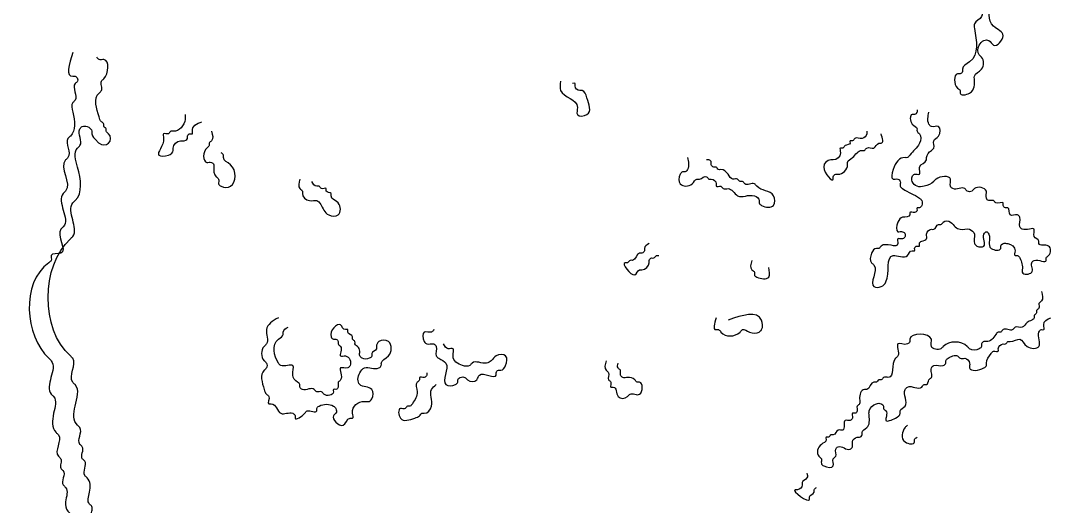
# Model space of a CAD drawing. Header units: metres. Extents: x 0 to 100, y 0 to 141.
# Drawn here: x 64.53 to 75.3, y 61.05 to 66.13 of the extents above; entities that cross this region are included whole.
import ezdxf

# ---------------------------------------------------------------- set-up
doc = ezdxf.new("R2010")
doc.units = ezdxf.units.M

msp = doc.modelspace()

# ---------------------------------------------------------------- linework, layer by layer
for points in [[(74.675, 66.55), (74.625, 66.5), (74.625, 66.425), (74.6, 66.4), (74.6, 66.375), (74.575, 66.35), (74.575, 66.175), (74.5, 66.1), (74.5, 66.05), (74.45, 65.7), (74.375, 65.625), (74.375, 65.6), (74.35, 65.575), (74.325, 65.575), (74.325, 65.425), (74.35, 65.4), (74.35, 65.375), (74.45, 65.375), (74.5, 65.525), (74.5, 65.55), (74.575, 65.625), (74.575, 65.75), (74.55, 65.775), (74.55, 65.875), (74.6, 65.925), (74.65, 65.925), (74.7, 65.875), (74.8, 65.975), (74.7, 66.075), (74.7, 66.3), (74.725, 66.325), (74.725, 66.375), (74.75, 66.4), (74.75, 66.425), (74.775, 66.45)], [(65.075, 65.8), (65.075, 65.55), (65.1, 65.55), (65.125, 65.525), (65.125, 65.5), (65.1, 65.475), (65.1, 65.3), (65.075, 65.275), (65.075, 65.175), (65.05, 64.925), (65.025, 64.9), (65.025, 64.7), (65, 64.675), (65, 64.35), (64.975, 64.325), (64.975, 63.975), (64.95, 63.95), (64.95, 63.7), (64.85, 63.675), (64.85, 63.625), (64.825, 63.6), (64.825, 62.6), (64.85, 62.575), (64.85, 62.225), (64.875, 62.2), (64.875, 62.025), (64.9, 61.825), (64.925, 61.8), (64.925, 61.575), (64.95, 61.55), (64.95, 61.45), (64.975, 61.425), (64.975, 61.275), (65, 61.25), (65, 61.1), (65.025, 61), (65.05, 60.975), (65.05, 60.85), (65.075, 60.825), (65.075, 60.7), (65.1, 60.675), (65.1, 60.625), (65.125, 60.6), (65.15, 60.475), (65.15, 60.4), (65.175, 60.375), (65.175, 60.3), (65.2, 60.275), (65.2, 60.175), (65.225, 60.15), (65.225, 60.1), (65.25, 60.075), (65.275, 60), (65.275, 59.925), (65.3, 59.9), (65.3, 59.825), (65.325, 59.8), (65.325, 59.725), (65.35, 59.7), (65.35, 59.625), (65.375, 59.6), (65.4, 59.55), (65.5, 59.55), (65.525, 59.525), (65.525, 59.475), (65.55, 59.45), (65.55, 59.425), (65.575, 59.4), (65.575, 59.325), (65.6, 59.2), (65.625, 59.175), (65.725, 59.175), (65.725, 59.275), (65.7, 59.3), (65.7, 59.4), (65.675, 59.425), (65.675, 59.5), (65.65, 59.525), (65.625, 59.575), (65.625, 59.775), (65.575, 59.825), (65.575, 59.875), (65.55, 59.9), (65.55, 60.05), (65.5, 60.1), (65.5, 60.15), (65.475, 60.2), (65.45, 60.225), (65.45, 60.3), (65.425, 60.325), (65.425, 60.375), (65.4, 60.4), (65.4, 60.475), (65.375, 60.5), (65.375, 60.575), (65.35, 60.725), (65.325, 60.75), (65.325, 60.825), (65.3, 60.85), (65.3, 60.925), (65.275, 60.95), (65.275, 61.05), (65.25, 61.075), (65.25, 61.2), (65.225, 61.35), (65.2, 61.375), (65.2, 61.525), (65.175, 61.55), (65.175, 61.675), (65.15, 61.7), (65.15, 61.875), (65.125, 61.9), (65.1, 62.1), (65.1, 62.325), (65.075, 62.35), (65.075, 62.6), (65.05, 62.625), (65.05, 63.85), (65.075, 63.875), (65.075, 64.225), (65.1, 64.25), (65.125, 64.6), (65.125, 64.8), (65.15, 64.825), (65.15, 65), (65.175, 65.025), (65.225, 65.025), (65.275, 64.975), (65.275, 64.95), (65.325, 64.875), (65.35, 64.85), (65.45, 64.85), (65.45, 64.95), (65.425, 64.975), (65.425, 65), (65.4, 65.025), (65.4, 65.05), (65.375, 65.075), (65.35, 65.125), (65.35, 65.375), (65.375, 65.4), (65.375, 65.5), (65.4, 65.525), (65.4, 65.725), (65.35, 65.725), (65.325, 65.75)], [(70.175, 65.5), (70.175, 65.4), (70.35, 65.225), (70.35, 65.15), (70.45, 65.15), (70.45, 65.325), (70.4, 65.4), (70.375, 65.4), (70.325, 65.45), (70.325, 65.475), (70.3, 65.475)], [(73.9, 65.2), (73.9, 65.175), (73.875, 65.15), (73.85, 65.15), (73.85, 65.05), (73.9, 65), (73.9, 64.975), (73.925, 64.95), (73.925, 64.85), (73.825, 64.725), (73.8, 64.7), (73.775, 64.7), (73.65, 64.575), (73.65, 64.475), (73.7, 64.475), (73.725, 64.45), (73.725, 64.4), (73.75, 64.375), (73.925, 64.275), (73.95, 64.25), (73.95, 64.2), (73.925, 64.175), (73.9, 64.175), (73.9, 64.15), (73.875, 64.125), (73.825, 64.125), (73.825, 64.1), (73.75, 64.075), (73.7, 64.025), (73.7, 63.925), (73.75, 63.925), (73.775, 63.9), (73.775, 63.875), (73.75, 63.85), (73.7, 63.85), (73.7, 63.8), (73.525, 63.775), (73.5, 63.75), (73.475, 63.75), (73.425, 63.7), (73.425, 63.6), (73.45, 63.575), (73.45, 63.35), (73.525, 63.35), (73.575, 63.4), (73.65, 63.675), (73.8, 63.675), (73.85, 63.725), (73.875, 63.725), (73.875, 63.75), (73.9, 63.775), (73.925, 63.775), (73.925, 63.8), (73.95, 63.825), (74, 63.85), (74, 63.9), (74.05, 63.95), (74.075, 63.95), (74.125, 64), (74.15, 64), (74.175, 64.025), (74.25, 64.025), (74.3, 63.975), (74.35, 63.95), (74.45, 63.95), (74.5, 63.9), (74.5, 63.8), (74.525, 63.775), (74.6, 63.775), (74.6, 63.9), (74.625, 63.925), (74.65, 63.9), (74.675, 63.75), (74.775, 63.75), (74.775, 63.775), (74.8, 63.8), (74.85, 63.8), (74.925, 63.725), (74.925, 63.675), (74.95, 63.675), (74.975, 63.65), (75, 63.525), (75, 63.5), (75.1, 63.5), (75.1, 63.6), (75.125, 63.625), (75.25, 63.625), (75.25, 63.65), (75.275, 63.675), (75.275, 63.775), (75.175, 63.8), (75.175, 63.825), (75.125, 63.875), (75.125, 63.95), (75, 63.95), (74.975, 63.975), (74.975, 64.075), (74.95, 64.1), (74.875, 64.1), (74.85, 64.175), (74.825, 64.175), (74.8, 64.2), (74.8, 64.225), (74.725, 64.225), (74.7, 64.25), (74.65, 64.25), (74.625, 64.275), (74.625, 64.35), (74.5, 64.375), (74.475, 64.35), (74.425, 64.35), (74.4, 64.375), (74.275, 64.375), (74.25, 64.4), (74.25, 64.475), (74.1, 64.475), (74.075, 64.45), (73.975, 64.4), (73.9, 64.4), (73.85, 64.45), (73.85, 64.5), (73.875, 64.525), (73.925, 64.525), (73.925, 64.6), (74, 64.675), (74, 64.7), (74.05, 64.775), (74.075, 64.8), (74.075, 64.875), (74.125, 64.925), (74.125, 65.025), (74.05, 65.025), (74.025, 65.05), (74.025, 65.175)], [(66.25, 65.15), (66.25, 65.1), (66.125, 64.975), (66.1, 64.975), (66.075, 64.95), (66.025, 64.95), (66.025, 64.9), (65.975, 64.725), (66.075, 64.725), (66.125, 64.775), (66.125, 64.8), (66.2, 64.875), (66.225, 64.875), (66.275, 64.9), (66.275, 64.925), (66.3, 64.95), (66.325, 64.95), (66.325, 64.975), (66.425, 65.075)], [(66.525, 64.975), (66.525, 64.875), (66.5, 64.85), (66.5, 64.825), (66.475, 64.8), (66.475, 64.65), (66.525, 64.65), (66.55, 64.625), (66.55, 64.6), (66.575, 64.5), (66.6, 64.475), (66.6, 64.425), (66.625, 64.4), (66.725, 64.4), (66.725, 64.625), (66.65, 64.7), (66.65, 64.725), (66.625, 64.75)], [(73.375, 64.975), (73.375, 64.95), (73.325, 64.9), (73.25, 64.9), (73.225, 64.875), (73.2, 64.875), (73.2, 64.85), (73.15, 64.825), (73.125, 64.8), (73.1, 64.8), (73.1, 64.75), (73.025, 64.675), (73, 64.675), (72.925, 64.6), (73.025, 64.475), (73.025, 64.5), (73.05, 64.525), (73.075, 64.525), (73.175, 64.625), (73.175, 64.65), (73.225, 64.7), (73.325, 64.775), (73.35, 64.775), (73.375, 64.8), (73.45, 64.8), (73.5, 64.85), (73.525, 64.85), (73.525, 64.95)], [(71.5, 64.7), (71.5, 64.575), (71.475, 64.55), (71.45, 64.55), (71.425, 64.525), (71.425, 64.425), (71.55, 64.425), (71.6, 64.475), (71.625, 64.475), (71.7, 64.5), (71.725, 64.475), (71.75, 64.475), (71.8, 64.425), (71.8, 64.4), (71.85, 64.4), (71.875, 64.375), (71.925, 64.375), (71.975, 64.35), (72.025, 64.3), (72.2, 64.3), (72.25, 64.25), (72.25, 64.225), (72.275, 64.2), (72.4, 64.2), (72.4, 64.3), (72.225, 64.4), (72.2, 64.425), (72.1, 64.425), (72.075, 64.45), (72.05, 64.45), (72.025, 64.475), (71.975, 64.475), (71.925, 64.525), (71.85, 64.575), (71.825, 64.575), (71.8, 64.6), (71.775, 64.6), (71.75, 64.625), (71.75, 64.65), (71.725, 64.675), (71.7, 64.675)], [(67.45, 64.475), (67.45, 64.375), (67.475, 64.35), (67.475, 64.325), (67.55, 64.25), (67.625, 64.25), (67.7, 64.15), (67.75, 64.1), (67.85, 64.1), (67.85, 64.225), (67.775, 64.3), (67.775, 64.325), (67.725, 64.35), (67.725, 64.375), (67.675, 64.375), (67.65, 64.4), (67.625, 64.4), (67.575, 64.45)], [(71.1, 63.8), (71.05, 63.75), (71.05, 63.725), (71.025, 63.7), (71, 63.7), (70.925, 63.625), (70.9, 63.625), (70.875, 63.6), (70.85, 63.6), (70.95, 63.475), (71, 63.525), (71.025, 63.525), (71.1, 63.6), (71.1, 63.625), (71.125, 63.65), (71.15, 63.65), (71.175, 63.675), (71.2, 63.675)], [(72.175, 63.625), (72.175, 63.525), (72.2, 63.5), (72.2, 63.475), (72.225, 63.45), (72.35, 63.45), (72.35, 63.55)], [(75.2, 63.3), (75.2, 63.2), (75.175, 63.175), (75.175, 63.125), (75.15, 63.1), (75.15, 63.075), (75.125, 63.05), (75.125, 63.025), (75.1, 63), (75.05, 62.975), (75, 62.925), (74.925, 62.925), (74.9, 62.9), (74.8, 62.9), (74.775, 62.875), (74.75, 62.875), (74.725, 62.85), (74.625, 62.775), (74.6, 62.775), (74.575, 62.75), (74.575, 62.725), (74.55, 62.7), (74.45, 62.7), (74.425, 62.725), (74.175, 62.725), (74.15, 62.7), (74.05, 62.725), (74.05, 62.8), (73.825, 62.8), (73.825, 62.775), (73.8, 62.75), (73.7, 62.75), (73.7, 62.625), (73.675, 62.6), (73.6, 62.4), (73.55, 62.4), (73.525, 62.375), (73.5, 62.375), (73.475, 62.35), (73.45, 62.35), (73.375, 62.275), (73.35, 62.275), (73.3, 62.175), (73.3, 62.125), (73.275, 62.1), (73.275, 62.05), (73.25, 62.025), (73.225, 62.025), (73.225, 61.975), (73.2, 61.95), (73.15, 61.95), (73.125, 61.85), (73.075, 61.85), (73.025, 61.8), (73, 61.8), (72.975, 61.775), (72.95, 61.775), (72.95, 61.75), (72.9, 61.7), (72.875, 61.575), (72.9, 61.55), (72.9, 61.5), (72.925, 61.475), (73.025, 61.475), (73.025, 61.55), (73.05, 61.575), (73.05, 61.65), (73.075, 61.675), (73.2, 61.65), (73.225, 61.675), (73.225, 61.725), (73.275, 61.775), (73.3, 61.775), (73.325, 61.8), (73.325, 61.825), (73.375, 61.875), (73.4, 62), (73.4, 62.05), (73.475, 62.125), (73.525, 62.125), (73.55, 62.1), (73.55, 62.075), (73.575, 62.05), (73.575, 61.95), (73.675, 61.975), (73.725, 62.025), (73.725, 62.05), (73.775, 62.1), (73.775, 62.275), (73.8, 62.3), (73.95, 62.3), (73.975, 62.325), (74, 62.325), (74.025, 62.375), (74.05, 62.4), (74.05, 62.5), (74.075, 62.525), (74.175, 62.525), (74.2, 62.55), (74.2, 62.575), (74.225, 62.6), (74.275, 62.625), (74.325, 62.625), (74.35, 62.6), (74.4, 62.6), (74.45, 62.55), (74.45, 62.5), (74.6, 62.5), (74.625, 62.525), (74.625, 62.55), (74.675, 62.65), (74.7, 62.675), (74.75, 62.675), (74.75, 62.7), (74.8, 62.75), (74.825, 62.75), (74.85, 62.775), (74.875, 62.775), (74.975, 62.8), (75.05, 62.725), (75.175, 62.725), (75.175, 62.875), (75.2, 62.9), (75.225, 62.9), (75.225, 62.95), (75.3, 63.025)], [(71.8, 63.025), (71.8, 62.9), (71.825, 62.9), (71.85, 62.875), (72.05, 62.875), (72.075, 62.9), (72.15, 62.875), (72.25, 62.875), (72.275, 62.9), (72.275, 63), (71.925, 63)], [(67.225, 63.025), (67.1, 62.9), (67.1, 62.75), (67.075, 62.725), (67.075, 62.575), (67.1, 62.55), (67.1, 62.5), (67.075, 62.475), (67.075, 62.275), (67.1, 62.225), (67.125, 62.2), (67.125, 62.125), (67.15, 62.125), (67.25, 62.025), (67.375, 62.025), (67.4, 62), (67.4, 61.975), (67.5, 62.025), (67.525, 62.05), (67.625, 62.05), (67.625, 62.075), (67.65, 62.1), (67.8, 62.1), (67.825, 62.075), (67.825, 62.025), (67.8, 62), (67.9, 61.9), (67.975, 61.975), (68, 61.975), (68, 62.025), (68.125, 62.15), (68.175, 62.15), (68.2, 62.175), (68.2, 62.275), (68.075, 62.325), (68.075, 62.45), (68.125, 62.5), (68.275, 62.5), (68.3, 62.525), (68.3, 62.55), (68.375, 62.625), (68.375, 62.775), (68.275, 62.775), (68.25, 62.725), (68.25, 62.7), (68.2, 62.65), (68.2, 62.625), (68.175, 62.6), (68.1, 62.6), (68.075, 62.625), (68.075, 62.675), (68.05, 62.725), (68.025, 62.75), (68.025, 62.775), (68, 62.8), (68, 62.825), (67.95, 62.875), (67.95, 62.9), (67.925, 62.9), (67.875, 62.95), (67.775, 62.825), (67.8, 62.8), (67.825, 62.8), (67.85, 62.775), (67.85, 62.75), (67.875, 62.725), (67.875, 62.625), (67.925, 62.625), (67.975, 62.525), (67.95, 62.5), (67.875, 62.5), (67.875, 62.375), (67.85, 62.35), (67.85, 62.3), (67.825, 62.275), (67.8, 62.275), (67.8, 62.25), (67.7, 62.225), (67.675, 62.25), (67.625, 62.25), (67.6, 62.275), (67.475, 62.275), (67.45, 62.3), (67.45, 62.325), (67.425, 62.35), (67.375, 62.425), (67.375, 62.525), (67.25, 62.525), (67.225, 62.55), (67.225, 62.8), (67.275, 62.85), (67.275, 62.875), (67.325, 62.925)], [(68.85, 62.9), (68.825, 62.875), (68.75, 62.875), (68.75, 62.775), (68.775, 62.75), (68.85, 62.75), (68.875, 62.725), (68.875, 62.625), (68.9, 62.6), (68.975, 62.55), (68.975, 62.325), (69.075, 62.325), (69.1, 62.35), (69.1, 62.375), (69.125, 62.4), (69.175, 62.4), (69.2, 62.375), (69.3, 62.375), (69.325, 62.425), (69.5, 62.425), (69.5, 62.45), (69.525, 62.475), (69.55, 62.475), (69.6, 62.525), (69.6, 62.625), (69.5, 62.625), (69.45, 62.575), (69.4, 62.55), (69.25, 62.55), (69.225, 62.525), (69.15, 62.525), (69.05, 62.625), (69.05, 62.7), (69, 62.7), (68.95, 62.75)], [(70.65, 62.575), (70.65, 62.475), (70.675, 62.45), (70.675, 62.375), (70.7, 62.35), (70.7, 62.3), (70.725, 62.3), (70.775, 62.2), (70.875, 62.2), (70.9, 62.225), (71, 62.225), (71, 62.35), (70.975, 62.35), (70.95, 62.375), (70.875, 62.4), (70.825, 62.4), (70.8, 62.425), (70.8, 62.475), (70.775, 62.5), (70.775, 62.55)], [(68.775, 62.45), (68.775, 62.425), (68.75, 62.4), (68.7, 62.4), (68.7, 62.375), (68.675, 62.35), (68.675, 62.25), (68.625, 62.125), (68.6, 62.1), (68.575, 62.1), (68.55, 62.075), (68.5, 62.075), (68.5, 61.975), (68.65, 61.975), (68.7, 62), (68.725, 62.025), (68.75, 62.025), (68.825, 62.1), (68.825, 62.275), (68.875, 62.325)], [(73.8, 61.9), (73.775, 61.875), (73.775, 61.725), (73.875, 61.725), (73.875, 61.75), (73.9, 61.775)], [(72.75, 61.4), (72.75, 61.35), (72.7, 61.3), (72.7, 61.275), (72.65, 61.225), (72.625, 61.225), (72.775, 61.125), (72.775, 61.15), (72.825, 61.2), (72.825, 61.225), (72.85, 61.25)]]:
    msp.add_spline(points, degree=3)

doc.saveas('drawing.dxf')
